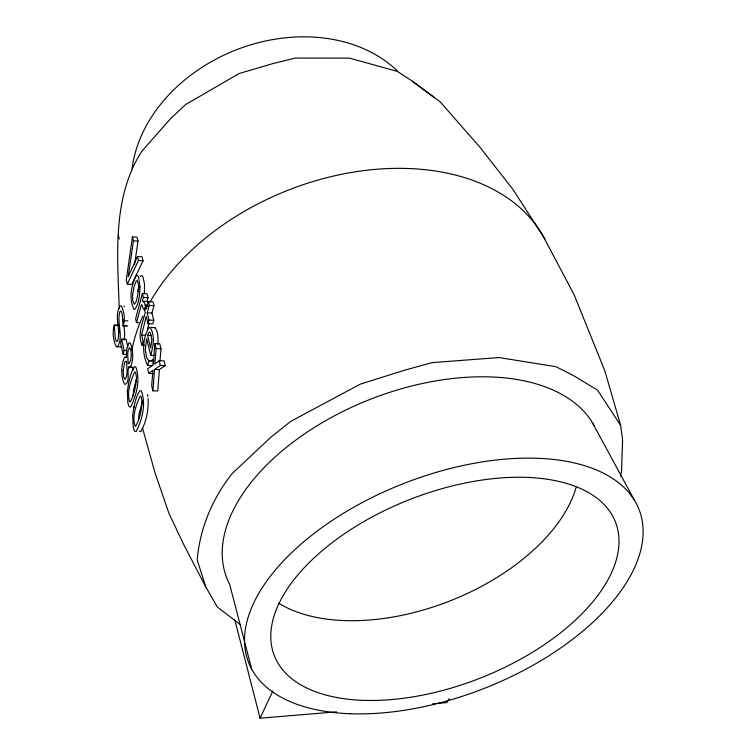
<?xml version="1.0" encoding="UTF-8"?>
<svg xmlns="http://www.w3.org/2000/svg" width="756" height="756" viewBox="0 0 756 756"><rect width="100%" height="100%" fill="white"/><g stroke="black" fill="none" stroke-linecap="round" stroke-linejoin="round"><path stroke-width="1.13" d="M620.459 476.072L621.527 471.744L622.575 439.756L620.648 425.42L604.809 370.733L574.059 294.623L543.602 236.997L512.908 189.359L479.843 147.108L439.954 101.635L412.54 81.327L397.287 71.385L349.518 58.127L295.36 58.061L273.2 63.495L239.057 73.549L185.683 104.517L170.648 118.56L141.807 151.285C111.841 197.883 117.558 255.811 119.24 308.542M133.028 396.059L133.718 389.435L136.373 379.191M138.452 420.128L139.17 413.428L142.572 401.03M157.862 344.471C158.042 338.915 158.647 332.149 154.895 327.631L149.253 327.424C142.289 338.093 141.863 353.95 147.6 365.422L152.362 365.564M144.387 345.237L142.034 345.152L143.092 341.381L141.599 335.05L146.21 316.433L148.015 323.672L152.759 323.88L153.77 320.298L151.928 313.069L153.997 305.66L152.995 301.767L148.252 301.54L146.22 308.949L145.558 306.322L147.921 306.435M144.387 293.186L144.519 284.247L143.139 277.443A13.381 3.43 -87.4 0 0 140.985 275.742L140.172 276.498M159.97 360.943L161 348.771L159.714 343.725L154.886 343.555L153.27 364.855L147.609 368.796L148.734 373.464L153.515 373.587M165.28 365.62L159.393 369.571L157.749 390.946L152.91 390.843L154.545 369.438L160.376 365.479L165.28 365.62L164.061 360.829L159.166 360.678L154.848 364.127L156.142 348.601L154.886 343.555M124.277 340.143L124.674 333.32L123.946 325.675M134.615 264.194L138.017 241.136L136.997 237.157L132.451 236.845L126.271 280.098L127.263 284.199L131.761 284.445M132.451 236.845L133.462 240.824L128.236 276.63L137.45 256.549L142.062 256.832L143.064 260.744L132.253 283.415M137.649 291.202L138.65 286.675M118.692 325.269L114.317 325.089C112.209 331.978 113.126 340.153 116.235 346.626L121.905 346.853M127.632 326.006L123.162 325.817C125.316 319.467 124.286 311.926 121.357 305.972L120.091 305.878C113.504 316.773 121.432 329.899 117.482 341.306L116.405 341.419L115.328 338.291L114.317 325.089M127.868 347.174L126.054 339.293L121.593 339.123L120.591 342.94L123.133 354.224L126.498 354.337M123.133 354.224L124.154 350.406L121.593 339.123M142.374 293.602L143.328 297.42L142.298 301.219L146.976 301.446L148.015 297.656L147.051 293.848L142.374 293.602L135.589 318.815L136.505 322.632L138.821 322.736M136.505 322.632L141.325 304.819L142.024 304.923C145.237 317.142 147.571 302.419 142.298 301.219M128.473 367.114L129.314 367.728L130.164 367.359C133.821 360.262 133.15 351.294 130.675 343.876A12.682 3.166 -88.1 0 0 128.898 342.903L126.753 348.686L126.365 357.73L125.468 357.012L124.589 357.323C120.79 365.394 120.724 375.893 124.39 384.02L125.723 384.209C131.412 380.608 124.23 364.789 131.894 367.208M145.558 306.322L144.585 309.903L145.237 312.521C142.629 322.85 137.252 334.539 142.034 345.152M148.015 323.672L149.008 320.09L147.193 312.852L149.234 305.433L148.252 301.54M147.581 328.68L149.102 323.209M147.6 365.422L148.913 360.829L146.758 357.853L145.275 349.593L146.655 338.631L150.737 355.282L154.574 355.405M150.737 355.282C153.147 346.484 155.405 335.484 150.113 327.433M152.892 363.73L153.629 360.735L148.847 360.593M147.571 335.371L148.507 333.131L149.471 332.262L150.397 332.801L151.843 339.879L150.69 348.043L147.571 335.371L151.37 335.513M336.439 711.831L260.073 718.2L272.869 690.946M127.263 284.199L138.452 260.461L137.45 256.549M449.357 698.629L446.881 702.617L432.782 703.789M123.927 306.785L124.523 306.085M148.734 373.464L152.967 370.147L151.663 385.654L152.91 390.843M116.878 346.938L117.492 346.702C124.201 335.844 116.103 322.746 120.072 311.349L120.771 310.99L121.48 311.85L122.122 313.929L123.162 325.817M154.016 327.613L154.895 327.631M128.444 367.236L131.856 367.34M154.545 369.438L159.393 369.571M148.913 360.829L153.685 360.971M124.154 350.406L126.403 350.482M156.142 348.601L161 348.771M141.599 335.05L145.105 335.191M123.096 325.524L126.45 325.656M114.373 325.363L118.749 325.543M149.008 320.09L153.77 320.298M124.494 320.733L127.859 320.884M147.193 312.852L151.928 313.069M145.228 305.055L147.581 305.169M149.234 305.433L153.997 305.66M145.36 305.821L147.722 305.934M143.328 297.42L148.015 297.656M138.452 260.461L143.064 260.744M133.462 240.824L138.017 241.136M146.976 301.446L148.705 302.164M120.639 346.777L121.291 347.089M133.765 406.841L134.502 407.38M412.54 81.327L434.294 97.637M240.474 624.702L217.426 607.125L205.812 587.006L183.67 544.443L168.975 513.428L155.093 473.067L142.544 428.208M139.227 431.175L140.824 431.544C146.466 421.753 148.705 409.705 148.063 398.431M152.306 359.516L153.052 360.385M620.648 425.42L597.467 390.058L573.275 375.477L555.991 366.717L499.036 357.55L432.026 362.634L403.884 370.402L360.3 384.133L290.767 421.357L270.799 437.261L232.224 473.53C212.568 498.166 199.688 528.557 197.24 560.101L205.812 587.006M592.354 422.604L634.397 500.198M119.193 239.057L118.408 235.466M251.672 669.107L229.701 584.454A199.026 114.175 -21.4 0 1 358.571 404.158A199.026 114.175 -21.4 0 1 594.103 425.637M234.832 619.977L260.073 718.2M159.166 360.678L160.376 365.479M147.448 394.651L147.798 396.513M123.275 319.542L123.464 321.867M118.758 329.247L118.947 332.782M132.99 367.369L133.103 370.213M576.053 487.573A173.899 99.612 -21.4 0 1 448.894 601.351A173.899 99.612 -21.4 0 1 278.851 603.297M132.064 168.9A151.795 118.739 -21.7 0 1 239.501 48.601A151.795 118.739 -21.7 0 1 397.183 70.752M131.969 349.99A221.404 150.132 -21.5 0 1 142.865 316.036M149.896 302.268A221.404 150.132 -21.5 0 1 354.271 171.99A221.404 150.132 -21.5 0 1 544.707 239.057M123.143 370.799L123.587 376.828L124.938 379.427L126.46 376.705L127.131 372.888L126.639 361.245L125.279 361.51L124.636 362.653L123.143 370.799M140.011 286.798C139.624 294.396 139.406 303.175 134.719 309.45L133.963 309.469C128.851 299.3 130.93 285.173 136.382 275.477A13.4 3.393 -87.4 0 1 138.509 277.178L140.011 286.798M136.543 377.698C135.967 385.957 134.199 394.613 130.268 401.88L129.758 401.89C126.403 392.137 130.816 380.911 134.672 371.943L135.674 372.547L136.543 377.698M142.147 401.994C141.58 410.272 139.775 419.013 135.693 426.223L135.154 426.195C131.714 416.358 136.156 404.961 140.219 395.993L141.259 396.683L142.147 401.994M132.574 295.133L132.725 300.51L134.247 304.29L135.815 302.334L137.034 298.525L138.594 289.652A7.617 1.928 -87.4 0 0 138.424 284.284L137.318 280.807L136.373 280.703L134.067 286.43L132.574 295.133M127.329 391.608L127.915 403.222L129.191 406.766L130.722 407.021C136.543 395.057 140.54 379.881 135.778 366.906L134.218 366.802C129.852 374.239 128.539 383.169 127.329 391.608M132.65 415.554L133.264 427.433L134.577 431.137L136.156 431.496C142.317 419.504 146.22 404.044 141.363 390.928L139.747 390.72C135.211 398.091 133.888 407.097 132.65 415.554M131.317 355.348L130.656 360.319L128.945 363.683L128.208 363.617L127.736 355.103A6.332 1.588 -88.1 0 1 128.359 349.763L129.626 347.703L130.826 350.075L131.317 355.348M365.309 700.406A183.169 96.003 -21.4 0 0 618.795 536.505A183.169 96.003 -21.4 0 0 350.604 529.673A183.169 96.003 -21.4 0 0 365.309 700.406M350.17 713.74A209.677 110.074 -21.4 0 0 643.006 527.764A209.677 110.074 -21.4 0 0 338.282 516.518A209.677 110.074 -21.4 0 0 350.17 713.74"/></g></svg>
